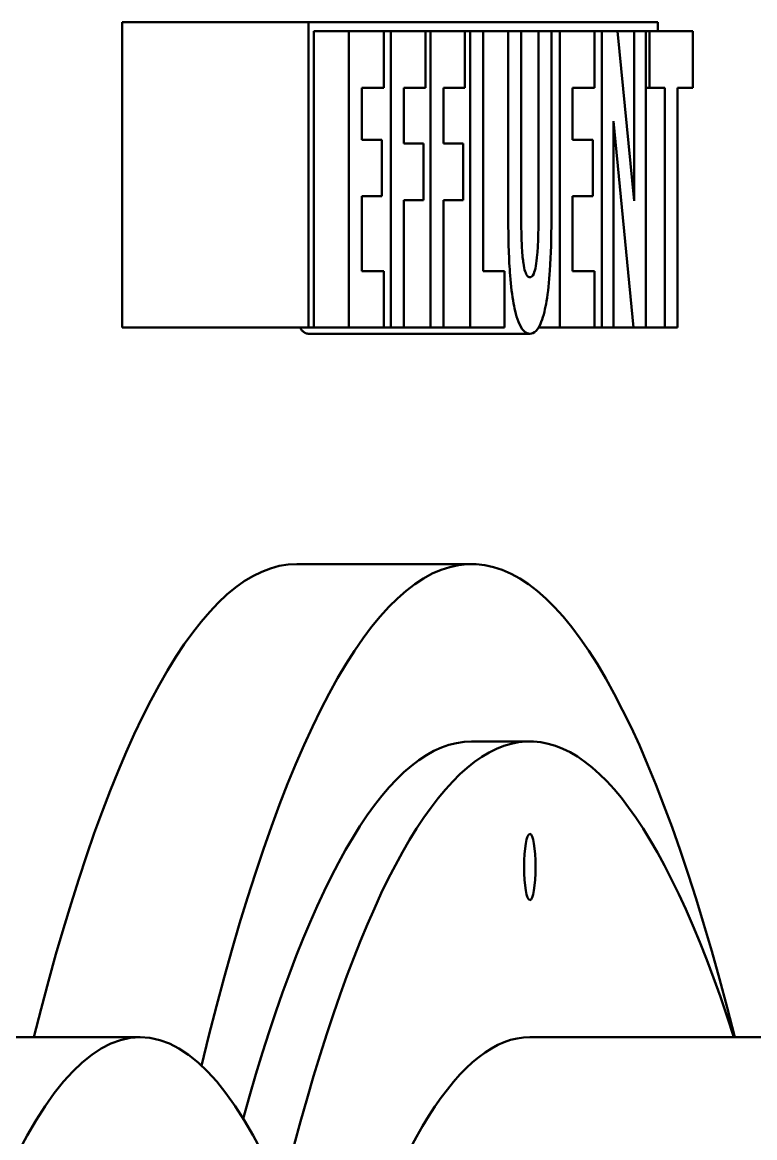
# Model space of a CAD drawing. Header units: inches. Extents: x 15 to 402, y 6 to 258.
# Drawn here: x 219.369 to 220.143, y 112.133 to 113.312 of the extents above; entities that cross this region are included whole.
import ezdxf

# ---------------------------------------------------------------- set-up
doc = ezdxf.new("R2010")
doc.units = ezdxf.units.IN
doc.header["$LTSCALE"] = 12
doc.header["$MEASUREMENT"] = 0
doc.layers.add('Visible (ANSI)', color=7, linetype='Continuous', lineweight=50)

msp = doc.modelspace()

# ---------------------------------------------------------------- linework, layer by layer
at = {"layer": 'Visible (ANSI)'}
for p, q in [((219.47445, 113.31211), (219.67141, 113.31211)), ((219.47445, 112.98961), (219.47445, 113.31211)), ((219.67141, 113.31211), (220.04042, 113.31211)), ((219.67141, 112.98961), (219.67141, 113.31211)), ((220.04042, 113.31211), (220.04042, 113.30261)), ((219.67705, 113.30261), (219.67705, 112.98961)), ((219.67705, 113.30261), (219.71398, 113.30261)), ((219.75072, 113.30261), (219.71398, 113.30261)), ((219.71398, 113.30261), (219.71398, 112.98961)), ((219.75072, 113.30261), (219.75836, 113.30261)), ((219.75072, 113.24301), (219.75072, 113.30261)), ((219.79474, 113.30261), (219.75836, 113.30261)), ((219.75836, 113.30261), (219.75836, 112.98961)), ((219.79474, 113.30261), (219.80018, 113.30261)), ((219.79474, 113.24301), (219.79474, 113.30261)), ((219.83656, 113.30261), (219.80018, 113.30261)), ((219.80018, 113.30261), (219.80018, 112.98961)), ((219.83656, 113.24301), (219.83656, 113.30261)), ((219.83656, 113.30261), (219.84201, 113.30261)), ((219.85566, 113.30261), (219.84201, 113.30261)), ((219.84201, 113.30261), (219.84201, 112.98961)), ((219.85566, 113.30261), (219.88237, 113.30261)), ((219.85566, 113.04922), (219.85566, 113.30261)), ((219.89603, 113.30261), (219.88237, 113.30261)), ((219.88237, 113.30261), (219.88237, 113.10274)), ((219.89603, 113.10731), (219.89603, 113.30261)), ((219.89603, 113.30261), (219.91426, 113.30261)), ((219.92792, 113.30261), (219.91426, 113.30261)), ((219.91426, 113.30261), (219.91426, 113.10731)), ((219.92792, 113.30261), (219.93679, 113.30261)), ((219.92792, 113.10299), (219.92792, 113.30261)), ((219.97353, 113.30261), (219.93679, 113.30261)), ((219.93679, 113.30261), (219.93679, 112.98961)), ((219.97353, 113.30261), (219.98117, 113.30261)), ((219.97353, 113.24301), (219.97353, 113.30261)), ((219.99791, 113.30261), (219.98117, 113.30261)), ((219.98117, 113.30261), (219.98117, 112.98961)), ((219.99791, 113.30261), (220.01526, 113.30261)), ((220.01526, 113.12329), (219.99791, 113.30261)), ((220.02773, 113.30261), (220.01526, 113.30261)), ((220.01526, 113.30261), (220.01526, 113.12329)), ((220.02773, 112.98961), (220.02773, 113.30261)), ((220.02773, 113.30261), (220.03154, 113.30261)), ((220.07735, 113.30261), (220.03154, 113.30261)), ((220.03154, 113.30261), (220.03154, 113.24301)), ((220.07735, 113.24301), (220.07735, 113.30261)), ((219.72755, 113.18797), (219.72755, 113.24301)), ((219.72755, 113.24301), (219.75072, 113.24301)), ((219.77193, 113.18391), (219.77193, 113.24301)), ((219.77193, 113.24301), (219.79474, 113.24301)), ((219.81375, 113.24301), (219.83656, 113.24301)), ((219.81375, 113.18391), (219.81375, 113.24301)), ((219.95036, 113.18797), (219.95036, 113.24301)), ((219.95036, 113.24301), (219.97353, 113.24301)), ((220.02773, 113.24301), (220.03154, 113.24301)), ((220.03154, 113.24301), (220.04762, 113.24301)), ((220.04762, 113.24301), (220.04762, 112.98961)), ((220.06127, 112.98961), (220.06127, 113.24301)), ((220.06127, 113.24301), (220.07735, 113.24301)), ((219.99364, 112.98961), (219.99364, 113.20775)), ((219.99364, 113.20775), (220.0146, 112.98961)), ((219.74891, 113.18797), (219.72755, 113.18797)), ((219.74891, 113.12836), (219.74891, 113.18797)), ((219.79294, 113.18391), (219.77193, 113.18391)), ((219.79294, 113.1243), (219.79294, 113.18391)), ((219.83476, 113.18391), (219.81375, 113.18391)), ((219.83476, 113.1243), (219.83476, 113.18391)), ((219.97172, 113.18797), (219.95036, 113.18797)), ((219.97172, 113.12836), (219.97172, 113.18797)), ((219.72755, 113.04922), (219.72755, 113.12836)), ((219.72755, 113.12836), (219.74891, 113.12836)), ((219.77193, 112.98961), (219.77193, 113.1243)), ((219.77193, 113.1243), (219.79294, 113.1243)), ((219.81375, 112.98961), (219.81375, 113.1243)), ((219.81375, 113.1243), (219.83476, 113.1243)), ((219.95036, 113.12836), (219.97172, 113.12836)), ((219.95036, 113.04922), (219.95036, 113.12836)), ((219.75072, 113.04922), (219.72755, 113.04922)), ((219.75072, 112.98961), (219.75072, 113.04922)), ((219.87825, 113.04922), (219.85566, 113.04922)), ((219.87825, 112.98961), (219.87825, 113.04922)), ((219.97353, 113.04922), (219.95036, 113.04922)), ((219.97353, 112.98961), (219.97353, 113.04922)), ((219.47445, 112.98961), (219.67141, 112.98961)), ((219.67125, 112.98302), (219.90515, 112.98302)), ((219.67705, 112.98961), (219.67141, 112.98961)), ((219.67705, 112.98961), (219.71398, 112.98961)), ((219.71398, 112.98961), (219.75072, 112.98961)), ((219.75072, 112.98961), (219.75836, 112.98961)), ((219.75836, 112.98961), (219.77193, 112.98961)), ((219.77193, 112.98961), (219.80018, 112.98961)), ((219.80018, 112.98961), (219.81375, 112.98961)), ((219.81375, 112.98961), (219.84201, 112.98961)), ((219.84201, 112.98961), (219.87825, 112.98961)), ((219.91436, 112.98961), (219.93679, 112.98961)), ((219.93679, 112.98961), (219.97353, 112.98961)), ((219.97353, 112.98961), (219.98117, 112.98961)), ((219.98117, 112.98961), (219.99364, 112.98961)), ((219.99364, 112.98961), (220.0146, 112.98961)), ((220.0146, 112.98961), (220.02773, 112.98961)), ((220.02773, 112.98961), (220.04762, 112.98961)), ((220.04762, 112.98961), (220.06127, 112.98961)), ((219.65895, 112.73961), (219.8436, 112.73961)), ((219.8436, 112.55211), (219.90516, 112.55211)), ((218.75475, 112.23961), (219.49335, 112.23961)), ((219.90516, 112.23961), (220.64376, 112.23961))]:
    msp.add_line(p, q, dxfattribs=at)
for centre, major_axis, start_param, end_param in [((219.8436, 109.92711), (0, 2.8125), 5.6776934, 6.9073709), ((219.65895, 109.92711), (0, 2.8125), 0, 0.6054919), ((219.90516, 109.92711), (0, 2.625), 5.79026, 6.8965712), ((219.8436, 109.92711), (0, 2.625), 0, 0.5584861), ((219.90516, 109.92711), (0, 2.3125), 0, 0.5383848)]:
    msp.add_ellipse(centre, major_axis=major_axis, ratio=0.1736482, start_param=start_param, end_param=end_param, dxfattribs=at)
for centre, major_axis in [((219.90516, 112.41951), (0, -0.035)), ((219.49335, 109.92711), (0, 2.3125))]:
    msp.add_ellipse(centre, major_axis=major_axis, ratio=0.1736482, dxfattribs=at)
for points, knots in [([(219.88237, 113.10274), (219.88237, 113.09223), (219.88252, 113.08164), (219.88317, 113.0621), (219.88364, 113.0531), (219.88521, 113.0333), (219.88643, 113.02337), (219.88916, 113.00864), (219.89109, 112.99988), (219.89765, 112.98559), (219.90146, 112.98302), (219.90515, 112.98302)], [-0.82187798, -0.82187798, -0.82187798, -0.82187798, -0.6544335, -0.6544335, -0.50490958, -0.50490958, -0.30747841, -0.30747841, -0.16166829, -0.16166829, 0, 0, 0, 0]), ([(219.90515, 113.04263), (219.90423, 113.04263), (219.90331, 113.04305), (219.90165, 113.04509), (219.90089, 113.04655), (219.89947, 113.05098), (219.89883, 113.05393), (219.89782, 113.06097), (219.89726, 113.06604), (219.89621, 113.08438), (219.89603, 113.09631), (219.89603, 113.10731)], [-0.35781975, -0.35781975, -0.35781975, -0.35781975, -0.28180287, -0.28180287, -0.21609433, -0.21609433, -0.14668132, -0.14668132, -0.08378729, -0.08378729, 0, 0, 0, 0]), ([(219.91426, 113.10731), (219.91426, 113.09974), (219.91418, 113.09187), (219.91377, 113.07839), (219.91348, 113.07229), (219.91259, 113.06162), (219.91209, 113.05772), (219.91084, 113.05096), (219.91006, 113.04827), (219.90792, 113.04359), (219.90651, 113.04263), (219.90515, 113.04263)], [-0.21736344, -0.21736344, -0.21736344, -0.21736344, -0.17163752, -0.17163752, -0.13475897, -0.13475897, -0.10039019, -0.10039019, -0.05983154, -0.05983154, 0, 0, 0, 0]), ([(219.90515, 112.98302), (219.90735, 112.98302), (219.90958, 112.98391), (219.91363, 112.9881), (219.91549, 112.99111), (219.91975, 113.00194), (219.92148, 113.00986), (219.92432, 113.02672), (219.92552, 113.0377), (219.9275, 113.06673), (219.92792, 113.085), (219.92792, 113.10299)], [-0.43360447, -0.43360447, -0.43360447, -0.43360447, -0.37067396, -0.37067396, -0.3160228, -0.3160228, -0.237534, -0.237534, -0.13714171, -0.13714171, 0, 0, 0, 0])]:
    msp.add_open_spline(points, degree=3, knots=knots, dxfattribs=at)
msp.add_open_spline([(219.67125, 112.98302), (219.66615, 112.98302), (219.66214, 112.98961)], degree=2, dxfattribs=at)

doc.saveas('drawing.dxf')
